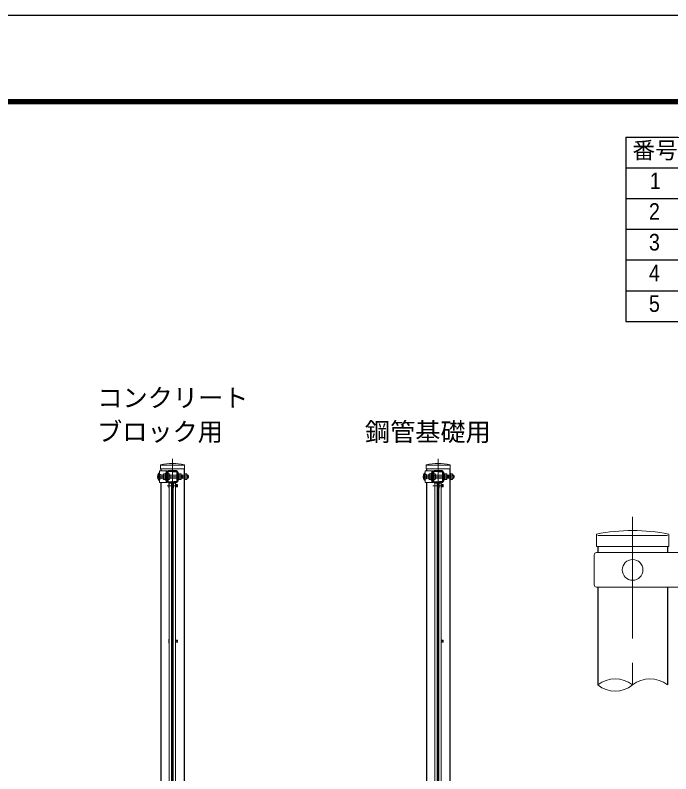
# Model space of a CAD drawing. Units: millimetres, scale not verified. Extents: x -4200 to 4200, y -2970 to 2970.
# Drawn here: x -692 to 1017, y 993 to 2970 of the extents above; entities that cross this region are included whole.
import ezdxf
from ezdxf.enums import TextEntityAlignment as Align

# ---------------------------------------------------------------- set-up
doc = ezdxf.new("R2010")
doc.units = ezdxf.units.MM
doc.header["$LTSCALE"] = 10
doc.linetypes.add('USER1', pattern=[50.8, 31.75, -6.35, 6.35, -6.35])
for name, color, linetype, lineweight in [('0-0_D-MTR-FRAM', 7, 'Continuous', 25), ('0-2_D-STR1', 1, 'Continuous', 25), ('0-4_D-STR3', 3, 'Continuous', 13), ('0-5_D-BMK', 2, 'USER1', 13), ('0-7_D-STR-DIM', 7, 'Continuous', 13), ('0-A_D-STR2', 7, 'Continuous', 13), ('0-B_D-STR-TXT', 7, 'Continuous', 13), ('0-E_D-TTL', 2, 'Continuous', 25)]:
    doc.layers.add(name, color=color, linetype=linetype, lineweight=lineweight)
doc.layers.add('0-1_D-MTR-TXT', color=7, linetype='Continuous')
doc.styles.add('ＭＳ ゴシック', font='')
doc.styles.add('ＭＳ Ｐゴシック', font='')
doc.styles.get('ＭＳ ゴシック').set_extended_font_data('MS Gothic')
doc.styles.get('ＭＳ Ｐゴシック').set_extended_font_data('MS PGothic')

msp = doc.modelspace()

# ---------------------------------------------------------------- linework, layer by layer
at = {"layer": '0-0_D-MTR-FRAM'}
for p, q in [((899.51, 2652.01), (3357.92, 2652.01)), ((899.51, 2652.01), (899.51, 2172.01)), ((899.51, 2572.01), (3357.92, 2572.01)), ((899.51, 2492.01), (3357.92, 2492.01)), ((899.51, 2412.01), (3357.92, 2412.01)), ((899.51, 2332.01), (3357.92, 2332.01)), ((899.51, 2252.01), (3357.92, 2252.01)), ((899.51, 2172.01), (3357.92, 2172.01))]:
    msp.add_line(p, q, dxfattribs=at)
at = {"layer": '0-2_D-STR1'}
for p, q in [((-312.64, 1787.37), (-312.64, 1782.17)), ((-295.39, 1779.77), (-295.39, 1754.57)), ((-294.19, 1779.77), (-294.19, 1754.57)), ((-282.39, 1780.97), (-292.99, 1780.97)), ((-282.39, 1780.97), (-271.79, 1780.97)), ((-270.59, 1779.77), (-270.59, 1754.57)), ((-269.39, 1779.77), (-269.39, 1754.57)), ((-252.14, 1787.37), (-252.14, 1776.17)), ((380.07, 1787.37), (380.07, 1782.17)), ((397.32, 1779.77), (397.32, 1754.57)), ((398.52, 1779.77), (398.52, 1754.57)), ((410.32, 1780.97), (399.72, 1780.97)), ((410.32, 1780.97), (420.92, 1780.97)), ((422.12, 1779.77), (422.12, 1754.57)), ((423.32, 1779.77), (423.32, 1754.57)), ((440.57, 1787.37), (440.57, 1776.17)), ((-312.64, 1752.17), (-312.64, 924.67)), ((-292.99, 1753.37), (-285.79, 1753.37)), ((-292.99, 1752.17), (-285.79, 1752.17)), ((-284.59, 1750.97), (-284.59, 1737.17)), ((-284.59, 1747.17), (-283.39, 1747.17)), ((-284.59, 1740.17), (-283.39, 1740.17)), ((-283.39, 1750.97), (-283.39, 1737.17)), ((-281.39, 1750.97), (-281.39, 1737.17)), ((-281.39, 1747.17), (-280.19, 1747.17)), ((-281.39, 1740.17), (-280.19, 1740.17)), ((-280.19, 1750.97), (-280.19, 1737.17)), ((-271.79, 1753.37), (-278.99, 1753.37)), ((-271.79, 1752.17), (-278.99, 1752.17)), ((-252.14, 1758.17), (-252.14, 902.67)), ((380.07, 1752.17), (380.07, 924.67)), ((399.72, 1753.37), (406.92, 1753.37)), ((399.72, 1752.17), (406.92, 1752.17)), ((408.12, 1750.97), (408.12, 1737.17)), ((408.12, 1747.17), (409.32, 1747.17)), ((408.12, 1740.17), (409.32, 1740.17)), ((409.32, 1750.97), (409.32, 1737.17)), ((411.32, 1750.97), (411.32, 1737.17)), ((411.32, 1747.17), (412.52, 1747.17)), ((411.32, 1740.17), (412.52, 1740.17)), ((412.52, 1750.97), (412.52, 1737.17)), ((420.92, 1753.37), (413.72, 1753.37)), ((420.92, 1752.17), (413.72, 1752.17)), ((440.57, 1758.17), (440.57, 902.67)), ((-284.59, 1737.17), (-283.39, 1737.17)), ((-280.19, 1737.17), (-281.39, 1737.17)), ((408.12, 1737.17), (409.32, 1737.17)), ((412.52, 1737.17), (411.32, 1737.17)), ((826.55, 1584.86), (826.55, 1569.23)), ((1008.05, 1584.86), (1008.05, 1569.23)), ((826.55, 1479.23), (826.55, 1224.23)), ((1008.05, 1479.23), (1008.05, 1224.23))]:
    msp.add_line(p, q, dxfattribs=at)
for points in [[(-271.79, 1782.17), (-282.39, 1782.17), (-292.99, 1782.17)], [(420.92, 1782.17), (410.32, 1782.17), (399.72, 1782.17)]]:
    msp.add_lwpolyline(points, dxfattribs=at)
for centre, radius, start, end in [((-292.99, 1779.77), 2.4, 90, 180), ((-292.99, 1779.77), 1.2, 90, 180), ((-271.79, 1779.77), 2.4, 0, 90), ((-271.79, 1779.77), 1.2, 0, 90), ((399.72, 1779.77), 2.4, 90, 180), ((399.72, 1779.77), 1.2, 90, 180), ((420.92, 1779.77), 2.4, 0, 90), ((420.92, 1779.77), 1.2, 0, 90), ((-292.99, 1754.57), 2.4, 180, 270), ((-292.99, 1754.57), 1.2, 180, 270), ((-285.79, 1750.97), 2.4, 0, 90), ((-285.79, 1750.97), 1.2, 0, 90), ((-278.99, 1750.97), 2.4, 90, 180), ((-278.99, 1750.97), 1.2, 90, 180), ((-271.79, 1754.57), 2.4, 270, 0), ((-271.79, 1754.57), 1.2, 270, 0), ((399.72, 1754.57), 2.4, 180, 270), ((399.72, 1754.57), 1.2, 180, 270), ((406.92, 1750.97), 2.4, 0, 90), ((406.92, 1750.97), 1.2, 0, 90), ((413.72, 1750.97), 2.4, 90, 180), ((413.72, 1750.97), 1.2, 90, 180), ((420.92, 1754.57), 2.4, 270, 0), ((420.92, 1754.57), 1.2, 270, 0)]:
    msp.add_arc(centre, radius, start, end, dxfattribs=at)
at = {"layer": '0-4_D-STR3'}
for p, q in [((-313.84, 1787.37), (-313.84, 1798.25)), ((-313.84, 1787.37), (-250.94, 1787.37)), ((-312.64, 1797.17), (-252.14, 1797.17)), ((-299.09, 1782.17), (-299.09, 1752.17)), ((-250.94, 1787.37), (-250.94, 1798.25)), ((378.87, 1787.37), (378.87, 1798.25)), ((378.87, 1787.37), (441.77, 1787.37)), ((380.07, 1797.17), (440.57, 1797.17)), ((393.62, 1782.17), (393.62, 1752.17)), ((441.77, 1787.37), (441.77, 1798.25)), ((-318.54, 1776.17), (-318.54, 1758.17)), ((-318.54, 1776.17), (-317.44, 1776.17)), ((-316.34, 1773.11), (-314.84, 1773.11)), ((-313.59, 1767.17), (-316.34, 1767.17)), ((-316.34, 1761.23), (-314.84, 1761.23)), ((-312.34, 1772.48), (-314.22, 1772.48)), ((-312.34, 1761.85), (-314.22, 1761.85)), ((-312.34, 1772.48), (-312.34, 1761.85)), ((-312.34, 1771.17), (-306.19, 1771.17)), ((-312.34, 1763.17), (-306.19, 1763.17)), ((-306.19, 1772.79), (-306.19, 1761.54)), ((-305.11, 1774.67), (-300.69, 1774.67)), ((-305.11, 1770.92), (-300.69, 1770.92)), ((-305.11, 1763.41), (-300.69, 1763.41)), ((-300.69, 1776.17), (-300.69, 1758.17)), ((-299.09, 1776.17), (-300.69, 1776.17)), ((-295.89, 1774.67), (-295.39, 1774.67)), ((-295.89, 1770.92), (-295.39, 1770.92)), ((-295.89, 1763.42), (-295.39, 1763.42)), ((-294.19, 1774.67), (-290.09, 1774.67)), ((-294.19, 1770.92), (-290.09, 1770.92)), ((-294.19, 1763.42), (-290.09, 1763.42)), ((-289.39, 1772.94), (-289.39, 1761.4)), ((-289.39, 1771.17), (-270.59, 1771.17)), ((-289.39, 1763.17), (-270.59, 1763.17)), ((-269.39, 1779.17), (-267.79, 1779.17)), ((-269.39, 1779.17), (-267.79, 1779.17)), ((-267.79, 1755.17), (-267.79, 1779.17)), ((-267.79, 1774.87), (-265.79, 1774.87)), ((-265.79, 1759.47), (-265.79, 1774.87)), ((-265.79, 1774.67), (-259.99, 1774.67)), ((-265.79, 1770.92), (-259.99, 1770.92)), ((-265.79, 1763.42), (-259.99, 1763.42)), ((-259.29, 1772.94), (-259.29, 1761.4)), ((-259.29, 1771.17), (-252.14, 1771.17)), ((-259.29, 1770.17), (-255.69, 1770.17)), ((-259.29, 1764.17), (-255.69, 1764.17)), ((-259.29, 1763.17), (-252.14, 1763.17)), ((-256.69, 1771.17), (-255.69, 1770.17)), ((-255.69, 1770.17), (-255.69, 1764.17)), ((-252.14, 1776.17), (-252.14, 1758.17)), ((-250.54, 1774.67), (-250.54, 1759.67)), ((-250.54, 1774.67), (-244.74, 1774.67)), ((-250.54, 1770.92), (-244.74, 1770.92)), ((-250.54, 1763.42), (-244.74, 1763.42)), ((-244.04, 1772.94), (-244.04, 1761.4)), ((-244.04, 1771.17), (-241.34, 1771.17)), ((-244.04, 1770.49), (-241.01, 1770.49)), ((-244.04, 1763.84), (-241.01, 1763.84)), ((-244.04, 1763.17), (-241.34, 1763.17)), ((-241.34, 1771.17), (-241.34, 1763.17)), ((374.17, 1776.17), (374.17, 1758.17)), ((374.17, 1776.17), (375.27, 1776.17)), ((376.37, 1773.11), (377.87, 1773.11)), ((379.12, 1767.17), (376.37, 1767.17)), ((376.37, 1761.23), (377.87, 1761.23)), ((380.37, 1772.48), (378.49, 1772.48)), ((380.37, 1761.85), (378.49, 1761.85)), ((380.37, 1772.48), (380.37, 1761.85)), ((380.37, 1771.17), (386.52, 1771.17)), ((380.37, 1763.17), (386.52, 1763.17)), ((386.52, 1772.79), (386.52, 1761.54)), ((387.6, 1774.67), (392.02, 1774.67)), ((387.6, 1770.92), (392.02, 1770.92)), ((387.6, 1763.41), (392.02, 1763.41)), ((392.02, 1776.17), (392.02, 1758.17)), ((393.62, 1776.17), (392.02, 1776.17)), ((396.82, 1774.67), (397.32, 1774.67)), ((396.82, 1770.92), (397.32, 1770.92)), ((396.82, 1763.42), (397.32, 1763.42)), ((398.52, 1774.67), (402.62, 1774.67)), ((398.52, 1770.92), (402.62, 1770.92)), ((398.52, 1763.42), (402.62, 1763.42)), ((403.32, 1772.94), (403.32, 1761.4)), ((403.32, 1771.17), (422.12, 1771.17)), ((403.32, 1763.17), (422.12, 1763.17)), ((423.32, 1779.17), (424.92, 1779.17)), ((423.32, 1779.17), (424.92, 1779.17)), ((424.92, 1755.17), (424.92, 1779.17)), ((424.92, 1774.87), (426.92, 1774.87)), ((426.92, 1759.47), (426.92, 1774.87)), ((426.92, 1774.67), (432.72, 1774.67)), ((426.92, 1770.92), (432.72, 1770.92)), ((426.92, 1763.42), (432.72, 1763.42)), ((433.42, 1772.94), (433.42, 1761.4)), ((433.42, 1771.17), (440.57, 1771.17)), ((433.42, 1770.17), (437.02, 1770.17)), ((433.42, 1764.17), (437.02, 1764.17)), ((433.42, 1763.17), (440.57, 1763.17)), ((436.02, 1771.17), (437.02, 1770.17)), ((437.02, 1770.17), (437.02, 1764.17)), ((440.57, 1776.17), (440.57, 1758.17)), ((442.17, 1774.67), (442.17, 1759.67)), ((442.17, 1774.67), (447.97, 1774.67)), ((442.17, 1770.92), (447.97, 1770.92)), ((442.17, 1763.42), (447.97, 1763.42)), ((448.67, 1772.94), (448.67, 1761.4)), ((448.67, 1771.17), (451.37, 1771.17)), ((448.67, 1770.49), (451.69, 1770.49)), ((448.67, 1763.84), (451.69, 1763.84)), ((448.67, 1763.17), (451.37, 1763.17)), ((451.37, 1771.17), (451.37, 1763.17)), ((-318.54, 1758.17), (-317.44, 1758.17)), ((-305.11, 1759.67), (-300.69, 1759.67)), ((-299.09, 1758.17), (-300.69, 1758.17)), ((-295.89, 1759.67), (-295.39, 1759.67)), ((-294.19, 1759.67), (-290.09, 1759.67)), ((-291.39, 1748), (-291.39, 1739.33)), ((-283.39, 1746.67), (-282.59, 1746.67)), ((-283.39, 1740.67), (-282.59, 1740.67)), ((-282.19, 1746.67), (-281.39, 1746.67)), ((-282.19, 1740.67), (-281.39, 1740.67)), ((-274.19, 1746.67), (-270.39, 1746.67)), ((-274.19, 1741.67), (-269.39, 1741.67)), ((-274.19, 1740.67), (-270.39, 1740.67)), ((-270.39, 1746.67), (-270.39, 1740.67)), ((-269.39, 1745.67), (-270.39, 1746.67)), ((-269.39, 1741.67), (-270.39, 1740.67)), ((-269.39, 1755.17), (-267.79, 1755.17)), ((-267.79, 1759.47), (-265.79, 1759.47)), ((-265.79, 1759.67), (-259.99, 1759.67)), ((-250.54, 1758.17), (-252.14, 1758.17)), ((-250.54, 1759.67), (-244.74, 1759.67)), ((374.17, 1758.17), (375.27, 1758.17)), ((387.6, 1759.67), (392.02, 1759.67)), ((393.62, 1758.17), (392.02, 1758.17)), ((396.82, 1759.67), (397.32, 1759.67)), ((398.52, 1759.67), (402.62, 1759.67)), ((401.32, 1748), (401.32, 1739.33)), ((409.32, 1746.67), (410.12, 1746.67)), ((409.32, 1740.67), (410.12, 1740.67)), ((410.52, 1746.67), (411.32, 1746.67)), ((410.52, 1740.67), (411.32, 1740.67)), ((418.52, 1746.67), (422.32, 1746.67)), ((418.52, 1741.67), (423.32, 1741.67)), ((418.52, 1740.67), (422.32, 1740.67)), ((422.32, 1746.67), (422.32, 1740.67)), ((423.32, 1745.67), (422.32, 1746.67)), ((423.32, 1741.67), (422.32, 1740.67)), ((423.32, 1755.17), (424.92, 1755.17)), ((424.92, 1759.47), (426.92, 1759.47)), ((426.92, 1759.67), (432.72, 1759.67)), ((442.17, 1758.17), (440.57, 1758.17)), ((442.17, 1759.67), (447.97, 1759.67)), ((-280.19, 1737.17), (-280.19, 1735.42)), ((412.52, 1737.17), (412.52, 1735.42)), ((822.95, 1584.86), (822.95, 1617.49)), ((826.55, 1614.23), (1008.05, 1614.23)), ((1011.65, 1584.86), (1011.65, 1617.49)), ((822.95, 1584.86), (1011.65, 1584.86)), ((817.3, 1563.23), (817.3, 1485.23)), ((1136.3, 1569.23), (823.3, 1569.23)), ((1136.3, 1479.23), (823.3, 1479.23)), ((-291.39, 1342.75), (-291.39, 1334.08)), ((-284.59, 1341.42), (-282.59, 1341.42)), ((-284.59, 1335.42), (-282.59, 1335.42)), ((-280.19, 1341.42), (-282.19, 1341.42)), ((-280.19, 1335.42), (-282.19, 1335.42)), ((-274.19, 1341.42), (-270.39, 1341.42)), ((-274.19, 1336.42), (-269.39, 1336.42)), ((-274.19, 1335.42), (-270.39, 1335.42)), ((-270.39, 1341.42), (-270.39, 1335.42)), ((-269.39, 1340.42), (-270.39, 1341.42)), ((-269.39, 1336.42), (-270.39, 1335.42)), ((401.32, 1342.75), (401.32, 1334.08)), ((408.12, 1341.42), (410.12, 1341.42)), ((408.12, 1335.42), (410.12, 1335.42)), ((412.52, 1341.42), (410.52, 1341.42)), ((412.52, 1335.42), (410.52, 1335.42)), ((418.52, 1341.42), (422.32, 1341.42)), ((418.52, 1336.42), (423.32, 1336.42)), ((418.52, 1335.42), (422.32, 1335.42)), ((422.32, 1341.42), (422.32, 1335.42)), ((423.32, 1340.42), (422.32, 1341.42)), ((423.32, 1336.42), (422.32, 1335.42))]:
    msp.add_line(p, q, dxfattribs=at)
for points in [[(-295.89, 1782.17), (-316.34, 1782.17), (-316.34, 1752.17), (-295.89, 1752.17)], [(396.82, 1782.17), (376.37, 1782.17), (376.37, 1752.17), (396.82, 1752.17)], [(-290.58, 926.92), (-290.58, 1749.92), (-284.59, 1749.92), (-284.59, 926.92)], [(-274.19, 926.92), (-274.19, 1749.92), (-280.19, 1749.92), (-280.19, 926.92)], [(402.12, 926.92), (402.12, 1749.92), (408.12, 1749.92), (408.12, 926.92)], [(418.52, 926.92), (418.52, 1749.92), (412.52, 1749.92), (412.52, 926.92)]]:
    msp.add_lwpolyline(points, close=True, dxfattribs=at)
for points in [[(-312.34, 1768.23), (-313.59, 1767.17), (-312.34, 1766.1)], [(-256.69, 1771.17), (-256.69, 1763.17), (-255.69, 1764.17)], [(-250.54, 1758.17), (-250.54, 1776.17), (-252.14, 1776.17)], [(380.37, 1768.23), (379.12, 1767.17), (380.37, 1766.1)], [(436.02, 1771.17), (436.02, 1763.17), (437.02, 1764.17)], [(442.17, 1758.17), (442.17, 1776.17), (440.57, 1776.17)], [(-274.19, 1745.67), (-269.39, 1745.67), (-269.39, 1741.67)], [(418.52, 1745.67), (423.32, 1745.67), (423.32, 1741.67)], [(-274.19, 1340.42), (-269.39, 1340.42), (-269.39, 1336.42)], [(418.52, 1340.42), (423.32, 1340.42), (423.32, 1336.42)]]:
    msp.add_lwpolyline(points, dxfattribs=at)
msp.add_circle((917.3, 1524.23), 27, dxfattribs=at)
for centre, radius, start, end in [((-282.39, 1641.37), 160, 78.66399, 101.33601), ((410.32, 1641.37), 160, 78.66399, 101.33601), ((-304.26, 1767.17), 16.88, 147.77316, 212.22684), ((-317.44, 1775.07), 1.1, 0, 90), ((-314.22, 1773.11), 0.622, 180, 270), ((-314.22, 1761.23), 0.622, 90, 180), ((-304.03, 1772.79), 2.16, 120, 240), ((-299.11, 1767.17), 7.08, 147.93138, 212.06862), ((-304.03, 1761.54), 2.16, 120, 240), ((-292.23, 1772.79), 2.85, 318.83491, 41.16509), ((-299.78, 1767.17), 10.39, 338.85295, 21.14705), ((-292.23, 1761.54), 2.85, 318.86505, 41.13495), ((-262.13, 1772.79), 2.85, 318.83491, 41.16509), ((-269.68, 1767.17), 10.39, 338.85295, 21.14705), ((-262.13, 1761.54), 2.85, 318.86505, 41.13495), ((-246.88, 1772.79), 2.85, 318.83491, 41.16509), ((-254.43, 1767.17), 10.39, 338.85295, 21.14705), ((-246.88, 1761.54), 2.85, 318.86505, 41.13495), ((-248.84, 1767.17), 8.5, 331.92751, 28.07249), ((388.45, 1767.17), 16.88, 147.77316, 212.22684), ((375.27, 1775.07), 1.1, 0, 90), ((378.49, 1773.11), 0.622, 180, 270), ((378.49, 1761.23), 0.622, 90, 180), ((388.68, 1772.79), 2.16, 120, 240), ((393.6, 1767.17), 7.08, 147.93138, 212.06862), ((388.68, 1761.54), 2.16, 120, 240), ((400.48, 1772.79), 2.85, 318.83491, 41.16509), ((392.93, 1767.17), 10.39, 338.85295, 21.14705), ((400.47, 1761.54), 2.85, 318.86505, 41.13495), ((430.58, 1772.79), 2.85, 318.83491, 41.16509), ((423.03, 1767.17), 10.39, 338.85295, 21.14705), ((430.57, 1761.54), 2.85, 318.86505, 41.13495), ((445.83, 1772.79), 2.85, 318.83491, 41.16509), ((438.28, 1767.17), 10.39, 338.85295, 21.14705), ((445.82, 1761.54), 2.85, 318.86505, 41.13495), ((443.87, 1767.17), 8.5, 331.92751, 28.07249), ((-317.44, 1759.27), 1.1, 270, 0), ((-289.75, 1748), 1.64, 120.65597, 239.34403), ((-285.81, 1743.67), 5.58, 148.86338, 211.13662), ((-289.75, 1739.33), 1.64, 120.65597, 239.34403), ((375.27, 1759.27), 1.1, 270, 0), ((402.96, 1748), 1.64, 120.65597, 239.34403), ((406.9, 1743.67), 5.58, 148.86338, 211.13662), ((402.96, 1739.33), 1.64, 120.65597, 239.34403), ((917.3, 1146.86), 480, 78.66399, 101.33601), ((823.3, 1563.23), 6, 90, 180), ((823.3, 1485.23), 6, 180, 270), ((-289.75, 1342.75), 1.64, 120.65597, 239.34403), ((-285.81, 1338.42), 5.58, 148.86338, 211.13662), ((-289.75, 1334.08), 1.64, 120.65597, 239.34403), ((402.96, 1342.75), 1.64, 120.65597, 239.34403), ((406.9, 1338.42), 5.58, 148.86338, 211.13662), ((402.96, 1334.08), 1.64, 120.65597, 239.34403)]:
    msp.add_arc(centre, radius, start, end, dxfattribs=at)
at = {"layer": '0-5_D-BMK'}
for p, q in [((-282.39, 1813.29), (-282.39, -393.01)), ((410.32, 1813.29), (410.32, -393.01)), ((-318.14, 1767.17), (-246.64, 1767.17)), ((374.57, 1767.17), (446.07, 1767.17)), ((-296.49, 1743.67), (-268.28, 1743.67)), ((396.22, 1743.67), (424.42, 1743.67)), ((917.3, 1662.62), (917.3, 1224.23))]:
    msp.add_line(p, q, dxfattribs=at)
at = {"layer": '0-7_D-STR-DIM'}
for centre, start, end in [((871.92, 1168.25), 50.97549, 129.02451), ((962.67, 1168.25), 50.97549, 129.02451), ((871.92, 1280.22), 230.97549, 309.02451)]:
    msp.add_arc(centre, 72.06, start, end, dxfattribs=at)
at = {"layer": '0-A_D-STR2'}
for p, q in [((-282.59, 1753.92), (-282.59, 923.92)), ((-282.19, 1753.92), (-282.59, 1753.92)), ((-282.19, 1753.92), (-282.19, 923.92)), ((410.12, 1753.92), (410.12, 923.92)), ((410.52, 1753.92), (410.12, 1753.92)), ((410.52, 1753.92), (410.52, 923.92))]:
    msp.add_line(p, q, dxfattribs=at)
at = {"layer": '0-E_D-TTL'}
for points in [[(-4200.19, 2970.1), (4199.81, 2970.1), (4199.81, -2969.9), (-4200.19, -2969.9)], [(-3930.19, 2750.1), (3929.81, 2750.1), (3929.81, -2749.9), (-3930.19, -2749.9)], [(-3927.69, 2747.6), (3927.31, 2747.6), (3927.31, -2747.4), (-3927.69, -2747.4)], [(-3925.19, 2745.1), (3924.81, 2745.1), (3924.81, -2744.9), (-3925.19, -2744.9)], [(-3922.69, 2742.6), (3922.31, 2742.6), (3922.31, -2742.4), (-3922.69, -2742.4)], [(-3920.19, 2740.1), (3919.81, 2740.1), (3919.81, -2739.9), (-3920.19, -2739.9)]]:
    msp.add_lwpolyline(points, close=True, dxfattribs=at)

# ---------------------------------------------------------------- texts
at = {"layer": '0-1_D-MTR-TXT', "style": 'ＭＳ Ｐゴシック'}
msp.add_text('番号', height=43.4, dxfattribs=at).set_placement((916.71, 2583.33), align=Align.BOTTOM_LEFT)
at = {"layer": '0-1_D-MTR-TXT', "style": 'ＭＳ Ｐゴシック', "width": 0.9}
for s, p in [('1', (962.37, 2503.57)), ('2', (959.97, 2423.67)), ('3', (959.97, 2343.67)), ('4', (959.85, 2263.67)), ('5', (959.97, 2183.67))]:
    msp.add_text(s, height=43.4, dxfattribs=at).set_placement(p, align=Align.BOTTOM_LEFT)
at = {"layer": '0-B_D-STR-TXT', "style": 'ＭＳ ゴシック'}
for s, p in [('コンクリート', (-477.97, 1934.36)), ('ブロック用', (-478.72, 1845.97)), ('鋼管基礎用', (219.56, 1845.49))]:
    msp.add_text(s, height=48.09, dxfattribs=at).set_placement(p, align=Align.BOTTOM_LEFT)

doc.saveas('drawing.dxf')
